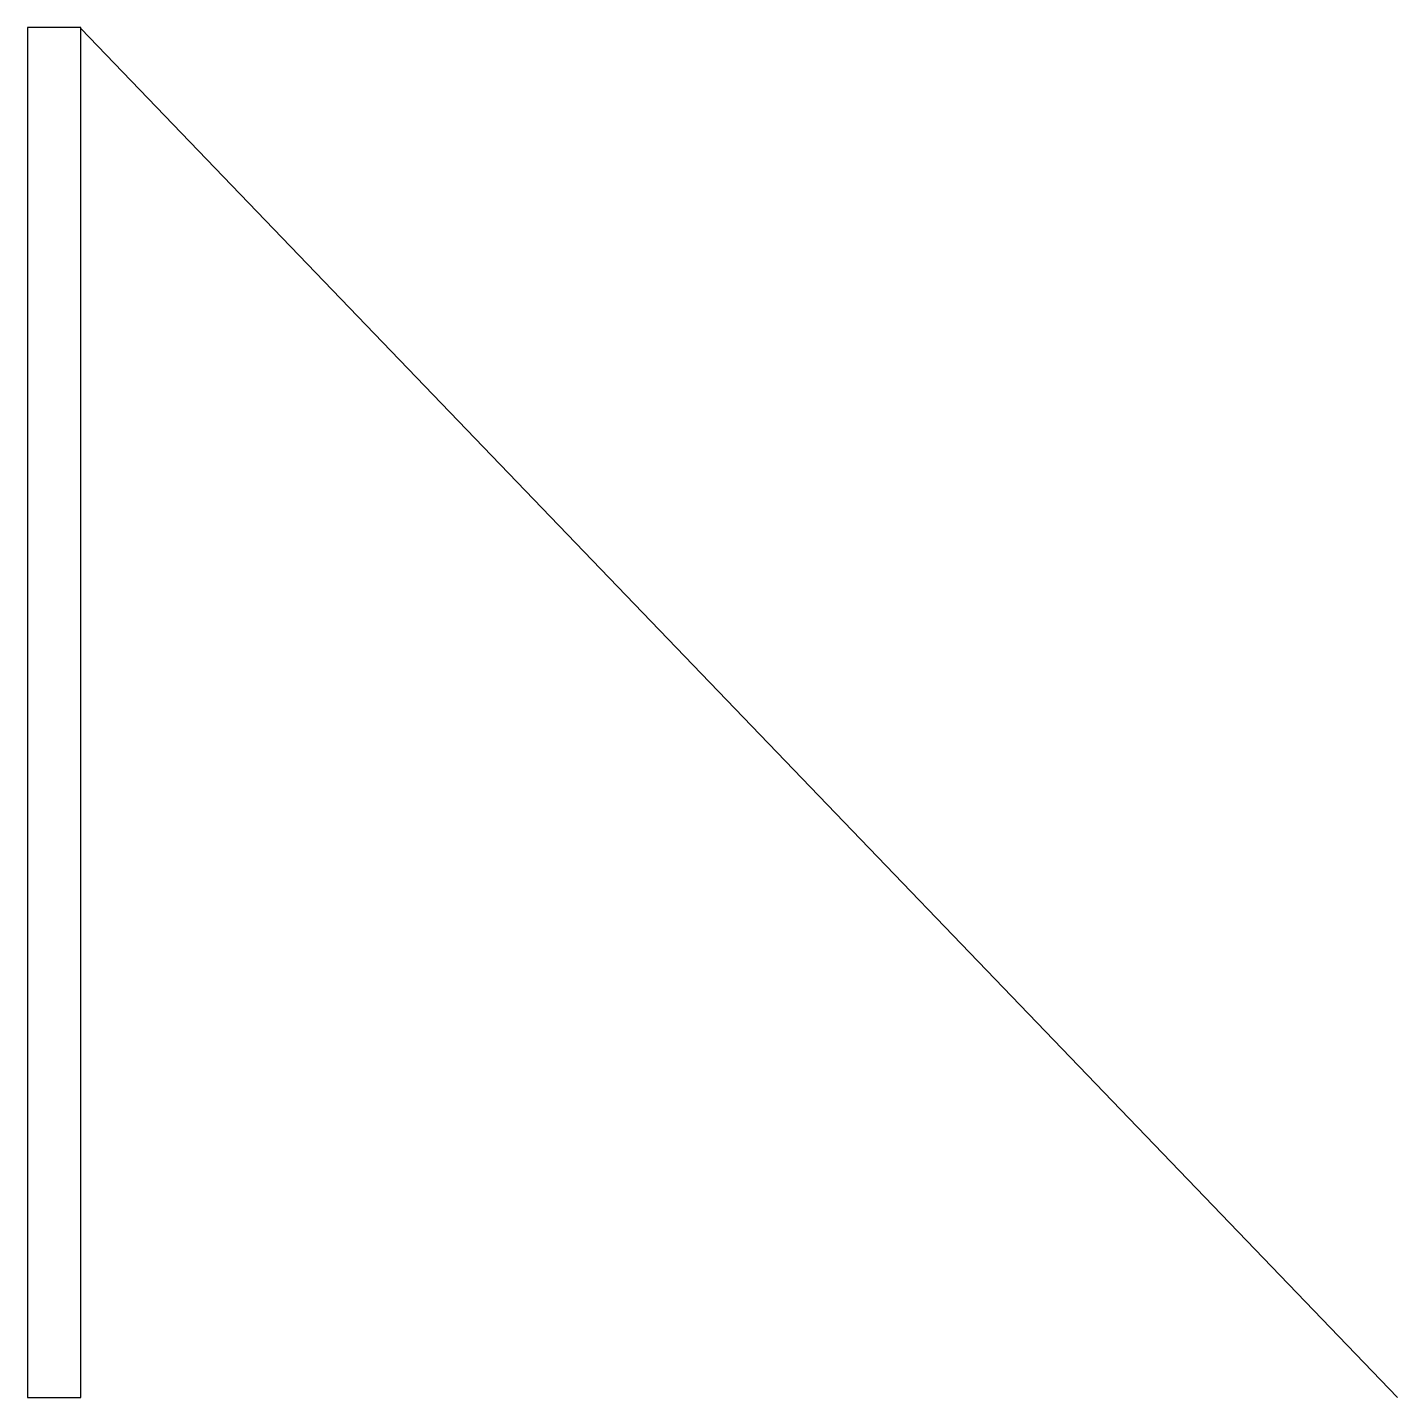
# Model space of a CAD drawing. Header units: millimetres. Extents: x 0 to 900, y 0 to 900.
import ezdxf

# ---------------------------------------------------------------- set-up
doc = ezdxf.new("R2010")
doc.units = ezdxf.units.MM

msp = doc.modelspace()

# ---------------------------------------------------------------- linework, layer by layer
msp.add_line((35, 899.32), (900, 0))
msp.add_lwpolyline([(0, 0), (35, 0), (35, 900), (0, 900)], close=True)

doc.saveas('drawing.dxf')
